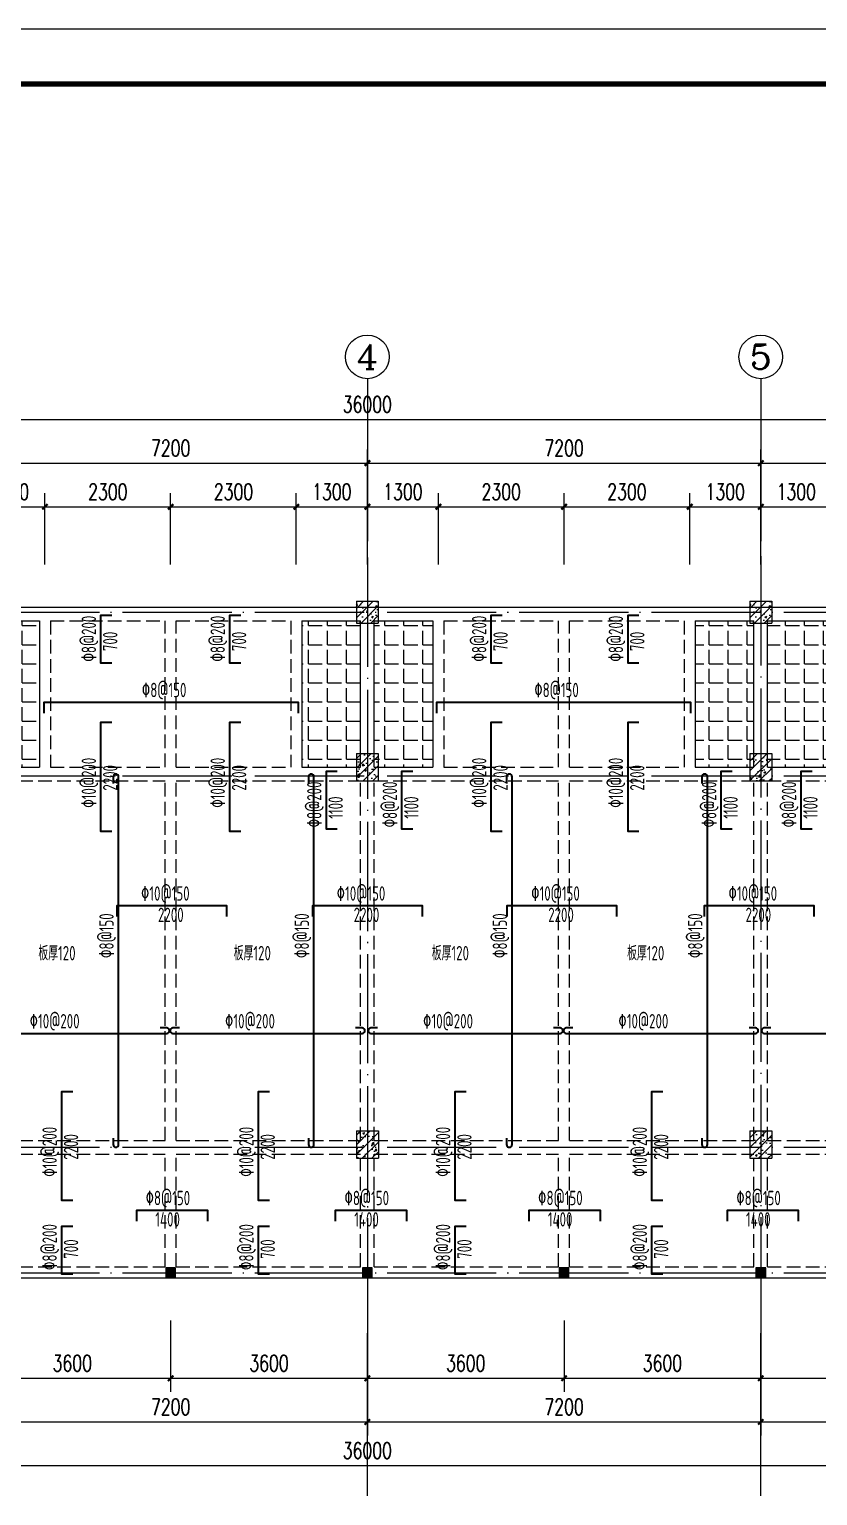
# Model space of a CAD drawing. Extents: x 4215193 to 4274593, y -515140 to -473140.
# Drawn here: x 4238979 to 4253406, y -499993 to -473140 of the extents above; entities that cross this region are included whole.
import ezdxf
from ezdxf.enums import TextEntityAlignment as Align

# ---------------------------------------------------------------- set-up
doc = ezdxf.new("R2010")
doc.units = 0
doc.header["$LTSCALE"] = 1000
doc.linetypes.add('DASH', pattern=[0.35, 0.25, -0.1])
doc.linetypes.add('DOTE', pattern=[2.42, 2, -0.2, 0.02, -0.2])
doc.layers.get('0').update_dxf_attribs({"linetype": 'CONTINUOUS'})
doc.layers.get('DEFPOINTS').update_dxf_attribs({"linetype": 'CONTINUOUS'})
for name, color, linetype in [('AXIS', 3, 'CONTINUOUS'), ('AXIS_TEXT', 7, 'CONTINUOUS'), ('COLUMN', 7, 'CONTINUOUS'), ('DOTE', 8, 'DOTE'), ('PUB_TITLE', 4, 'CONTINUOUS'), ('填充', 9, 'CONTINUOUS'), ('实梁', 4, 'CONTINUOUS'), ('砼柱', 3, 'CONTINUOUS'), ('虚梁', 4, 'DASH')]:
    doc.layers.add(name, color=color, linetype=linetype)
for name, color, linetype, lineweight in [('Pkpm_S_SlabDownBarText', 7, 'CONTINUOUS', 25), ('Pkpm_S_SlabUpBar', 1, 'CONTINUOUS', 35), ('Pkpm_S_SlabUpBarText', 7, 'CONTINUOUS', 25)]:
    doc.layers.add(name, color=color, linetype=linetype, lineweight=lineweight)
doc.styles.add('_TCH_DIM_T3', font='SIMPLEX', dxfattribs={"width": 0.705882, "bigfont": 'GBCBIG'})
doc.styles.add('COMPLEX', font='COMPLEX')
doc.styles.add('PkpmHz', font='Pkpmeng', dxfattribs={"width": 0.7, "bigfont": 'hztxt'})
doc.dimstyles.new('_TCH_ARCH_MM_M&&100', dxfattribs={"dimtxt": 297.5, "dimasz": 100, "dimexe": 250, "dimexo": 300, "dimgap": 126.25, "dimtad": 1, "dimdec": 0, "dimtxsty": '_TCH_DIM_T3', "dimblk": 'ARCHTICK', "dimcen": 2.5, "dimclrt": 7, "dimazin": 2, "dimtfac": 1, "dimtdec": 0, "dimtix": 1, "dimtmove": 2, "dimatfit": 3, "dimfxl": 100})

# ---------------------------------------------------------------- blocks, each defined once
blk = doc.blocks.new('_AXISO')
blk.add_circle((0, 0), 0.5)
at = {"layer": 'AXIS_TEXT', "style": 'COMPLEX', "width": 1.041667}
blk.add_attdef('A', text='', height=0.56, dxfattribs=at).set_placement((-0.25, -0.28), (0.25, -0.28), align=Align.FIT)
blk = doc.blocks.new('gsdfgsdffdfdfd')
at = {"layer": '填充'}
h = blk.add_hatch(dxfattribs=at)
h.set_pattern_fill('ANGLE', color=8, scale=100)
h.set_pattern_definition([(0, (0, 0), (0, 349.25), [254, -95.25]), (90, (0, 0), (-349.25, 2e-14), [254, -95.25])])
h.paths.add_polyline_path([(4292565, -444653), (4293665, -444653), (4293665, -441973), (4292565, -441973)])
h.paths.add_polyline_path([(4297240, -441973), (4296165, -441973), (4296165, -444653), (4297240, -444653)])
h.paths.add_polyline_path([(4297490, -444653), (4298565, -444653), (4298565, -441973), (4297490, -441973)])
h.paths.add_polyline_path([(4304440, -441973), (4303365, -441973), (4303365, -444653), (4304440, -444653)])
h.paths.add_polyline_path([(4304690, -444653), (4305765, -444653), (4305765, -441973), (4304690, -441973)])
h.paths.add_polyline_path([(4311640, -441973), (4310565, -441973), (4310565, -444653), (4311640, -444653)])
h.paths.add_polyline_path([(4312965, -441973), (4311890, -441973), (4311890, -444653), (4312965, -444653)])
h.paths.add_polyline_path([(4316565, -441973), (4315465, -441973), (4315465, -444653), (4316565, -444653)])
at = {"layer": '实梁'}
for p, q in [((4286475, -441723), (4322655, -441723)), ((4297490, -441973), (4298565, -441973)), ((4298565, -441973), (4298565, -444653)), ((4303365, -441973), (4304440, -441973)), ((4303365, -441973), (4303365, -444653)), ((4304440, -444653), (4304440, -441973)), ((4304690, -441973), (4305765, -441973)), ((4304690, -444653), (4304690, -441973)), ((4305765, -441973), (4305765, -444653)), ((4310565, -441973), (4311640, -441973)), ((4310565, -441973), (4310565, -444653)), ((4311640, -444653), (4311640, -441973)), ((4311890, -441973), (4312965, -441973)), ((4311890, -444653), (4311890, -441973)), ((4297490, -444653), (4298565, -444653)), ((4303365, -444653), (4304440, -444653)), ((4304690, -444653), (4305765, -444653)), ((4310565, -444653), (4311640, -444653)), ((4311890, -444653), (4312965, -444653)), ((4286475, -454003), (4322655, -454003))]:
    blk.add_line(p, q, dxfattribs=at)
at = {"layer": '虚梁'}
for p, q in [((4298765, -441973), (4300865, -441973)), ((4298765, -441973), (4298765, -444653)), ((4300865, -444653), (4300865, -441973)), ((4301065, -441973), (4303165, -441973)), ((4301065, -444653), (4301065, -441973)), ((4303165, -441973), (4303165, -444653)), ((4305965, -441973), (4308065, -441973)), ((4305965, -441973), (4305965, -444653)), ((4308065, -444653), (4308065, -441973)), ((4308265, -441973), (4310365, -441973)), ((4308265, -444653), (4308265, -441973)), ((4310365, -441973), (4310365, -444653)), ((4298765, -444653), (4300865, -444653)), ((4301065, -444653), (4303165, -444653)), ((4305965, -444653), (4308065, -444653)), ((4308265, -444653), (4310365, -444653)), ((4297490, -444903), (4300865, -444903)), ((4300865, -451488), (4300865, -444903)), ((4301065, -444903), (4304440, -444903)), ((4301065, -451488), (4301065, -444903)), ((4304440, -451488), (4304440, -444903)), ((4304690, -444903), (4308065, -444903)), ((4304690, -451488), (4304690, -444903)), ((4308065, -451488), (4308065, -444903)), ((4308265, -444903), (4311640, -444903)), ((4308265, -451488), (4308265, -444903)), ((4311640, -451488), (4311640, -444903)), ((4311890, -444903), (4315265, -444903)), ((4311890, -451488), (4311890, -444903)), ((4297490, -451488), (4300865, -451488)), ((4301065, -451488), (4304440, -451488)), ((4304690, -451488), (4308065, -451488)), ((4308265, -451488), (4311640, -451488)), ((4311890, -451488), (4315265, -451488)), ((4297490, -451738), (4300865, -451738)), ((4300865, -453803), (4300865, -451738)), ((4301065, -451738), (4304440, -451738)), ((4301065, -453803), (4301065, -451738)), ((4304440, -453803), (4304440, -451738)), ((4304690, -451738), (4308065, -451738)), ((4304690, -453803), (4304690, -451738)), ((4308065, -453803), (4308065, -451738)), ((4308265, -451738), (4311640, -451738)), ((4308265, -453803), (4308265, -451738)), ((4311640, -453803), (4311640, -451738)), ((4311890, -451738), (4315265, -451738)), ((4311890, -453803), (4311890, -451738)), ((4297490, -453803), (4300865, -453803)), ((4301065, -453803), (4304440, -453803)), ((4304690, -453803), (4308065, -453803)), ((4308265, -453803), (4311640, -453803)), ((4311890, -453803), (4315265, -453803))]:
    blk.add_line(p, q, dxfattribs=at)
blk = doc.blocks.new('mhgjfghjfgh')
at = {"layer": 'COLUMN'}
for points in [[(4300875, -454003), (4301055, -454003), (4301055, -453823), (4300875, -453823)], [(4301055, -453823), (4300875, -453823), (4300915, -453863), (4301015, -453863)], [(4300875, -453823), (4300875, -454003), (4300915, -453963), (4300915, -453863)], [(4300875, -454003), (4301055, -454003), (4301015, -453963), (4300915, -453963)], [(4301055, -454003), (4301055, -453823), (4301015, -453863), (4301015, -453963)], [(4304475, -454003), (4304655, -454003), (4304655, -453823), (4304475, -453823)], [(4304655, -453823), (4304475, -453823), (4304515, -453863), (4304615, -453863)], [(4304475, -453823), (4304475, -454003), (4304515, -453963), (4304515, -453863)], [(4304475, -454003), (4304655, -454003), (4304615, -453963), (4304515, -453963)], [(4304655, -454003), (4304655, -453823), (4304615, -453863), (4304615, -453963)], [(4308075, -454003), (4308255, -454003), (4308255, -453823), (4308075, -453823)], [(4308255, -453823), (4308075, -453823), (4308115, -453863), (4308215, -453863)], [(4308075, -453823), (4308075, -454003), (4308115, -453963), (4308115, -453863)], [(4308075, -454003), (4308255, -454003), (4308215, -453963), (4308115, -453963)], [(4308255, -454003), (4308255, -453823), (4308215, -453863), (4308215, -453963)], [(4311675, -454003), (4311855, -454003), (4311855, -453823), (4311675, -453823)], [(4311855, -453823), (4311675, -453823), (4311715, -453863), (4311815, -453863)], [(4311675, -453823), (4311675, -454003), (4311715, -453963), (4311715, -453863)], [(4311675, -454003), (4311855, -454003), (4311815, -453963), (4311715, -453963)], [(4311855, -454003), (4311855, -453823), (4311815, -453863), (4311815, -453963)]]:
    blk.add_hatch(color=8, dxfattribs=at).paths.add_polyline_path(points)
at = {"layer": 'COLUMN', "color": 8}
for p, q in [((4301055, -453823), (4300875, -453823)), ((4300875, -453823), (4300875, -454003)), ((4300875, -454003), (4301055, -454003)), ((4301055, -454003), (4301055, -453823)), ((4304655, -453823), (4304475, -453823)), ((4304475, -453823), (4304475, -454003)), ((4304475, -454003), (4304655, -454003)), ((4304655, -454003), (4304655, -453823)), ((4308255, -453823), (4308075, -453823)), ((4308075, -453823), (4308075, -454003)), ((4308075, -454003), (4308255, -454003)), ((4308255, -454003), (4308255, -453823)), ((4311855, -453823), (4311675, -453823)), ((4311675, -453823), (4311675, -454003)), ((4311675, -454003), (4311855, -454003)), ((4311855, -454003), (4311855, -453823))]:
    blk.add_line(p, q, dxfattribs=at)
blk = doc.blocks.new('fasdfasddsds')
at = {"layer": '砼柱'}
h = blk.add_hatch(dxfattribs=at)
h.set_pattern_fill('钢筋混凝土', color=3, scale=50)
h.set_pattern_definition([(45, (4334624.03, -239505.94), (-88.38835, 88.38835), []), (50, (4334624.03, -239505.94), (358.6301, -31.37607), [37.5, -412.5]), (355, (4334624.03, -239505.94), (-69.37567, 376.09607), [30, -330]), (100.4514, (4334653.9, -239508.56), (289.2547, 344.71977), [31.8701, -350.57106]), (46.1842, (4334624.03, -239405.94), (533.6205, -82.7595), [56.25, -618.75]), (96.6356, (4334668.5, -239412.84), (467.3314, 487.0589), [47.8051, -525.8565]), (351.1842, (4334624.03, -239405.94), (467.331, 487.0593), [45, -495]), (21, (4334674.03, -239430.94), (298.45353, -201.30945), [37.5, -412.5]), (326, (4334674.03, -239430.94), (121.65767, 362.575), [30, -330]), (71.4514, (4334698.9, -239447.72), (420.1113, 161.26525), [31.8701, -350.57106]), (37.5, (4334624.03, -239505.94), (6.07993, 166.44693), [0, -326, 0, -335, 0, -331.25]), (7.5, (4334624.03, -239505.94), (131.53477, 197.20586), [0, -191, 0, -318.5, 0, -126.25]), (327.5, (4334512.53, -239505.94), (266.91122, -11.277436), [0, -125, 0, -390, 0, -517.5]), (317.5, (4334462.53, -239505.94), (291.59308, 50.0525), [0, -162.5, 0, -259, 0, -367.5])])
h.paths.add_polyline_path([(4360637, -456654), (4360237, -456654), (4360237, -457154), (4360637, -457154)])
at = {"layer": '砼柱', "color": 3}
for p, q in [((4360237, -456654), (4360237, -457154)), ((4360237, -456654), (4360637, -456654)), ((4360637, -456654), (4360637, -457154)), ((4360237, -457154), (4360637, -457154))]:
    blk.add_line(p, q, dxfattribs=at)
blk = doc.blocks.new('gsdsdffdfddf')
at = {"layer": '砼柱'}
for p in [(-55871, 5341), (-48671, 5341)]:
    blk.add_blockref('fasdfasddsds', p, dxfattribs=at)
blk = doc.blocks.new('_ArchTick')
at = {"color": 0, "linetype": 'ByBlock', "const_width": 0.4}
blk.add_lwpolyline([(-0.5, -0.5), (0.5, 0.5)], dxfattribs=at)
blk = doc.blocks.new('*D777')
at = {"color": 0, "lineweight": -2, "transparency": 16777216}
for p, q in [((4227165, -482388), (4227165, -480034)), ((4263165, -482388), (4263165, -480034)), ((4227165, -480284), (4263165, -480284))]:
    blk.add_line(p, q, dxfattribs=at)
at = {"layer": 'DEFPOINTS', "color": 0, "transparency": 16777216}
for p in [(4263165, -480284), (4227165, -482688), (4263165, -482688)]:
    blk.add_point(p, dxfattribs=at)
at = {"color": 0, "lineweight": -2, "transparency": 16777216, "xscale": 100, "yscale": 100, "zscale": 100, "rotation": 180}
blk.add_blockref('_ArchTick', (4227165, -480284), dxfattribs=at)
at = {"color": 0, "lineweight": -2, "transparency": 16777216, "xscale": 100, "yscale": 100, "zscale": 100}
blk.add_blockref('_ArchTick', (4263165, -480284), dxfattribs=at)
at = {"color": 7, "transparency": 16777216, "insert": (4245165, -480009), "char_height": 297.5, "attachment_point": 5, "style": '_TCH_DIM_T3'}
blk.add_mtext('\\A1;36000', dxfattribs=at)
blk = doc.blocks.new('*D779')
at = {"color": 0, "lineweight": -2, "transparency": 16777216}
for p, q in [((4252365, -482388), (4252365, -480834)), ((4259565, -482388), (4259565, -480834)), ((4252365, -481084), (4259565, -481084))]:
    blk.add_line(p, q, dxfattribs=at)
at = {"layer": 'DEFPOINTS', "color": 0, "transparency": 16777216}
for p in [(4259565, -481084), (4252365, -482688), (4259565, -482688)]:
    blk.add_point(p, dxfattribs=at)
at = {"color": 0, "lineweight": -2, "transparency": 16777216, "xscale": 100, "yscale": 100, "zscale": 100, "rotation": 180}
blk.add_blockref('_ArchTick', (4252365, -481084), dxfattribs=at)
at = {"color": 0, "lineweight": -2, "transparency": 16777216, "xscale": 100, "yscale": 100, "zscale": 100}
blk.add_blockref('_ArchTick', (4259565, -481084), dxfattribs=at)
at = {"color": 7, "transparency": 16777216, "insert": (4255965, -480809), "char_height": 297.5, "attachment_point": 5, "style": '_TCH_DIM_T3'}
blk.add_mtext('\\A1;7200', dxfattribs=at)
blk = doc.blocks.new('*D780')
at = {"color": 0, "lineweight": -2, "transparency": 16777216}
for p, q in [((4245165, -482388), (4245165, -480834)), ((4252365, -482388), (4252365, -480834)), ((4245165, -481084), (4252365, -481084))]:
    blk.add_line(p, q, dxfattribs=at)
at = {"layer": 'DEFPOINTS', "color": 0, "transparency": 16777216}
for p in [(4252365, -481084), (4245165, -482688), (4252365, -482688)]:
    blk.add_point(p, dxfattribs=at)
at = {"color": 0, "lineweight": -2, "transparency": 16777216, "xscale": 100, "yscale": 100, "zscale": 100, "rotation": 180}
blk.add_blockref('_ArchTick', (4245165, -481084), dxfattribs=at)
at = {"color": 0, "lineweight": -2, "transparency": 16777216, "xscale": 100, "yscale": 100, "zscale": 100}
blk.add_blockref('_ArchTick', (4252365, -481084), dxfattribs=at)
at = {"color": 7, "transparency": 16777216, "insert": (4248765, -480809), "char_height": 297.5, "attachment_point": 5, "style": '_TCH_DIM_T3'}
blk.add_mtext('\\A1;7200', dxfattribs=at)
blk = doc.blocks.new('*D781')
at = {"color": 0, "lineweight": -2, "transparency": 16777216}
for p, q in [((4237965, -482388), (4237965, -480834)), ((4245165, -482388), (4245165, -480834)), ((4237965, -481084), (4245165, -481084))]:
    blk.add_line(p, q, dxfattribs=at)
at = {"layer": 'DEFPOINTS', "color": 0, "transparency": 16777216}
for p in [(4245165, -481084), (4237965, -482688), (4245165, -482688)]:
    blk.add_point(p, dxfattribs=at)
at = {"color": 0, "lineweight": -2, "transparency": 16777216, "xscale": 100, "yscale": 100, "zscale": 100, "rotation": 180}
blk.add_blockref('_ArchTick', (4237965, -481084), dxfattribs=at)
at = {"color": 0, "lineweight": -2, "transparency": 16777216, "xscale": 100, "yscale": 100, "zscale": 100}
blk.add_blockref('_ArchTick', (4245165, -481084), dxfattribs=at)
at = {"color": 7, "transparency": 16777216, "insert": (4241565, -480809), "char_height": 297.5, "attachment_point": 5, "style": '_TCH_DIM_T3'}
blk.add_mtext('\\A1;7200', dxfattribs=at)
blk = doc.blocks.new('*D789')
at = {"color": 0, "lineweight": -2, "transparency": 16777216}
for p, q in [((4237965, -482939), (4237965, -481634)), ((4239265, -482939), (4239265, -481634)), ((4237965, -481884), (4239265, -481884))]:
    blk.add_line(p, q, dxfattribs=at)
at = {"layer": 'DEFPOINTS', "color": 0, "transparency": 16777216}
for p in [(4239265, -481884), (4237965, -483239), (4239265, -483239)]:
    blk.add_point(p, dxfattribs=at)
at = {"color": 0, "lineweight": -2, "transparency": 16777216, "xscale": 100, "yscale": 100, "zscale": 100, "rotation": 180}
blk.add_blockref('_ArchTick', (4237965, -481884), dxfattribs=at)
at = {"color": 0, "lineweight": -2, "transparency": 16777216, "xscale": 100, "yscale": 100, "zscale": 100}
blk.add_blockref('_ArchTick', (4239265, -481884), dxfattribs=at)
at = {"color": 7, "transparency": 16777216, "insert": (4238615, -481609), "char_height": 297.5, "attachment_point": 5, "style": '_TCH_DIM_T3'}
blk.add_mtext('\\A1;1300', dxfattribs=at)
blk = doc.blocks.new('*D790')
at = {"color": 0, "lineweight": -2, "transparency": 16777216}
for p, q in [((4239265, -482939), (4239265, -481634)), ((4241565, -482939), (4241565, -481634)), ((4239265, -481884), (4241565, -481884))]:
    blk.add_line(p, q, dxfattribs=at)
at = {"layer": 'DEFPOINTS', "color": 0, "transparency": 16777216}
for p in [(4241565, -481884), (4239265, -483239), (4241565, -483239)]:
    blk.add_point(p, dxfattribs=at)
at = {"color": 0, "lineweight": -2, "transparency": 16777216, "xscale": 100, "yscale": 100, "zscale": 100, "rotation": 180}
blk.add_blockref('_ArchTick', (4239265, -481884), dxfattribs=at)
at = {"color": 0, "lineweight": -2, "transparency": 16777216, "xscale": 100, "yscale": 100, "zscale": 100}
blk.add_blockref('_ArchTick', (4241565, -481884), dxfattribs=at)
at = {"color": 7, "transparency": 16777216, "insert": (4240415, -481609), "char_height": 297.5, "attachment_point": 5, "style": '_TCH_DIM_T3'}
blk.add_mtext('\\A1;2300', dxfattribs=at)
blk = doc.blocks.new('*D791')
at = {"color": 0, "lineweight": -2, "transparency": 16777216}
for p, q in [((4241565, -482939), (4241565, -481634)), ((4243865, -482939), (4243865, -481634)), ((4241565, -481884), (4243865, -481884))]:
    blk.add_line(p, q, dxfattribs=at)
at = {"layer": 'DEFPOINTS', "color": 0, "transparency": 16777216}
for p in [(4243865, -481884), (4241565, -483239), (4243865, -483239)]:
    blk.add_point(p, dxfattribs=at)
at = {"color": 0, "lineweight": -2, "transparency": 16777216, "xscale": 100, "yscale": 100, "zscale": 100, "rotation": 180}
blk.add_blockref('_ArchTick', (4241565, -481884), dxfattribs=at)
at = {"color": 0, "lineweight": -2, "transparency": 16777216, "xscale": 100, "yscale": 100, "zscale": 100}
blk.add_blockref('_ArchTick', (4243865, -481884), dxfattribs=at)
at = {"color": 7, "transparency": 16777216, "insert": (4242715, -481609), "char_height": 297.5, "attachment_point": 5, "style": '_TCH_DIM_T3'}
blk.add_mtext('\\A1;2300', dxfattribs=at)
blk = doc.blocks.new('*D792')
at = {"color": 0, "lineweight": -2, "transparency": 16777216}
for p, q in [((4243865, -482939), (4243865, -481634)), ((4245165, -482939), (4245165, -481634)), ((4243865, -481884), (4245165, -481884))]:
    blk.add_line(p, q, dxfattribs=at)
at = {"layer": 'DEFPOINTS', "color": 0, "transparency": 16777216}
for p in [(4245165, -481884), (4243865, -483239), (4245165, -483239)]:
    blk.add_point(p, dxfattribs=at)
at = {"color": 0, "lineweight": -2, "transparency": 16777216, "xscale": 100, "yscale": 100, "zscale": 100, "rotation": 180}
blk.add_blockref('_ArchTick', (4243865, -481884), dxfattribs=at)
at = {"color": 0, "lineweight": -2, "transparency": 16777216, "xscale": 100, "yscale": 100, "zscale": 100}
blk.add_blockref('_ArchTick', (4245165, -481884), dxfattribs=at)
at = {"color": 7, "transparency": 16777216, "insert": (4244515, -481609), "char_height": 297.5, "attachment_point": 5, "style": '_TCH_DIM_T3'}
blk.add_mtext('\\A1;1300', dxfattribs=at)
blk = doc.blocks.new('*D793')
at = {"color": 0, "lineweight": -2, "transparency": 16777216}
for p, q in [((4245165, -482939), (4245165, -481634)), ((4246465, -482939), (4246465, -481634)), ((4245165, -481884), (4246465, -481884))]:
    blk.add_line(p, q, dxfattribs=at)
at = {"layer": 'DEFPOINTS', "color": 0, "transparency": 16777216}
for p in [(4246465, -481884), (4245165, -483239), (4246465, -483239)]:
    blk.add_point(p, dxfattribs=at)
at = {"color": 0, "lineweight": -2, "transparency": 16777216, "xscale": 100, "yscale": 100, "zscale": 100, "rotation": 180}
blk.add_blockref('_ArchTick', (4245165, -481884), dxfattribs=at)
at = {"color": 0, "lineweight": -2, "transparency": 16777216, "xscale": 100, "yscale": 100, "zscale": 100}
blk.add_blockref('_ArchTick', (4246465, -481884), dxfattribs=at)
at = {"color": 7, "transparency": 16777216, "insert": (4245815, -481609), "char_height": 297.5, "attachment_point": 5, "style": '_TCH_DIM_T3'}
blk.add_mtext('\\A1;1300', dxfattribs=at)
blk = doc.blocks.new('*D794')
at = {"color": 0, "lineweight": -2, "transparency": 16777216}
for p, q in [((4246465, -482939), (4246465, -481634)), ((4248765, -482939), (4248765, -481634)), ((4246465, -481884), (4248765, -481884))]:
    blk.add_line(p, q, dxfattribs=at)
at = {"layer": 'DEFPOINTS', "color": 0, "transparency": 16777216}
for p in [(4248765, -481884), (4246465, -483239), (4248765, -483239)]:
    blk.add_point(p, dxfattribs=at)
at = {"color": 0, "lineweight": -2, "transparency": 16777216, "xscale": 100, "yscale": 100, "zscale": 100, "rotation": 180}
blk.add_blockref('_ArchTick', (4246465, -481884), dxfattribs=at)
at = {"color": 0, "lineweight": -2, "transparency": 16777216, "xscale": 100, "yscale": 100, "zscale": 100}
blk.add_blockref('_ArchTick', (4248765, -481884), dxfattribs=at)
at = {"color": 7, "transparency": 16777216, "insert": (4247615, -481609), "char_height": 297.5, "attachment_point": 5, "style": '_TCH_DIM_T3'}
blk.add_mtext('\\A1;2300', dxfattribs=at)
blk = doc.blocks.new('*D795')
at = {"color": 0, "lineweight": -2, "transparency": 16777216}
for p, q in [((4248765, -482939), (4248765, -481634)), ((4251065, -482939), (4251065, -481634)), ((4248765, -481884), (4251065, -481884))]:
    blk.add_line(p, q, dxfattribs=at)
at = {"layer": 'DEFPOINTS', "color": 0, "transparency": 16777216}
for p in [(4251065, -481884), (4248765, -483239), (4251065, -483239)]:
    blk.add_point(p, dxfattribs=at)
at = {"color": 0, "lineweight": -2, "transparency": 16777216, "xscale": 100, "yscale": 100, "zscale": 100, "rotation": 180}
blk.add_blockref('_ArchTick', (4248765, -481884), dxfattribs=at)
at = {"color": 0, "lineweight": -2, "transparency": 16777216, "xscale": 100, "yscale": 100, "zscale": 100}
blk.add_blockref('_ArchTick', (4251065, -481884), dxfattribs=at)
at = {"color": 7, "transparency": 16777216, "insert": (4249915, -481609), "char_height": 297.5, "attachment_point": 5, "style": '_TCH_DIM_T3'}
blk.add_mtext('\\A1;2300', dxfattribs=at)
blk = doc.blocks.new('*D796')
at = {"color": 0, "lineweight": -2, "transparency": 16777216}
for p, q in [((4251065, -482939), (4251065, -481634)), ((4252365, -482939), (4252365, -481634)), ((4251065, -481884), (4252365, -481884))]:
    blk.add_line(p, q, dxfattribs=at)
at = {"layer": 'DEFPOINTS', "color": 0, "transparency": 16777216}
for p in [(4252365, -481884), (4251065, -483239), (4252365, -483239)]:
    blk.add_point(p, dxfattribs=at)
at = {"color": 0, "lineweight": -2, "transparency": 16777216, "xscale": 100, "yscale": 100, "zscale": 100, "rotation": 180}
blk.add_blockref('_ArchTick', (4251065, -481884), dxfattribs=at)
at = {"color": 0, "lineweight": -2, "transparency": 16777216, "xscale": 100, "yscale": 100, "zscale": 100}
blk.add_blockref('_ArchTick', (4252365, -481884), dxfattribs=at)
at = {"color": 7, "transparency": 16777216, "insert": (4251715, -481609), "char_height": 297.5, "attachment_point": 5, "style": '_TCH_DIM_T3'}
blk.add_mtext('\\A1;1300', dxfattribs=at)
blk = doc.blocks.new('*D797')
at = {"color": 0, "lineweight": -2, "transparency": 16777216}
for p, q in [((4252365, -482939), (4252365, -481634)), ((4253665, -482939), (4253665, -481634)), ((4252365, -481884), (4253665, -481884))]:
    blk.add_line(p, q, dxfattribs=at)
at = {"layer": 'DEFPOINTS', "color": 0, "transparency": 16777216}
for p in [(4253665, -481884), (4252365, -483239), (4253665, -483239)]:
    blk.add_point(p, dxfattribs=at)
at = {"color": 0, "lineweight": -2, "transparency": 16777216, "xscale": 100, "yscale": 100, "zscale": 100, "rotation": 180}
blk.add_blockref('_ArchTick', (4252365, -481884), dxfattribs=at)
at = {"color": 0, "lineweight": -2, "transparency": 16777216, "xscale": 100, "yscale": 100, "zscale": 100}
blk.add_blockref('_ArchTick', (4253665, -481884), dxfattribs=at)
at = {"color": 7, "transparency": 16777216, "insert": (4253015, -481609), "char_height": 297.5, "attachment_point": 5, "style": '_TCH_DIM_T3'}
blk.add_mtext('\\A1;1300', dxfattribs=at)
blk = doc.blocks.new('*D802')
at = {"color": 0, "lineweight": -2, "transparency": 16777216}
for p, q in [((4227165, -497338), (4227165, -499692)), ((4263165, -497338), (4263165, -499692)), ((4227165, -499442), (4263165, -499442))]:
    blk.add_line(p, q, dxfattribs=at)
at = {"layer": 'DEFPOINTS', "color": 0, "transparency": 16777216}
for p in [(4227165, -497038), (4263165, -497038), (4263165, -499442)]:
    blk.add_point(p, dxfattribs=at)
at = {"color": 0, "lineweight": -2, "transparency": 16777216, "xscale": 100, "yscale": 100, "zscale": 100, "rotation": 180}
blk.add_blockref('_ArchTick', (4227165, -499442), dxfattribs=at)
at = {"color": 0, "lineweight": -2, "transparency": 16777216, "xscale": 100, "yscale": 100, "zscale": 100}
blk.add_blockref('_ArchTick', (4263165, -499442), dxfattribs=at)
at = {"color": 7, "transparency": 16777216, "insert": (4245165, -499167), "char_height": 297.5, "attachment_point": 5, "style": '_TCH_DIM_T3'}
blk.add_mtext('\\A1;36000', dxfattribs=at)
blk = doc.blocks.new('*D804')
at = {"color": 0, "lineweight": -2, "transparency": 16777216}
for p, q in [((4252365, -497338), (4252365, -498892)), ((4259565, -497338), (4259565, -498892)), ((4252365, -498642), (4259565, -498642))]:
    blk.add_line(p, q, dxfattribs=at)
at = {"layer": 'DEFPOINTS', "color": 0, "transparency": 16777216}
for p in [(4252365, -497038), (4259565, -497038), (4259565, -498642)]:
    blk.add_point(p, dxfattribs=at)
at = {"color": 0, "lineweight": -2, "transparency": 16777216, "xscale": 100, "yscale": 100, "zscale": 100, "rotation": 180}
blk.add_blockref('_ArchTick', (4252365, -498642), dxfattribs=at)
at = {"color": 0, "lineweight": -2, "transparency": 16777216, "xscale": 100, "yscale": 100, "zscale": 100}
blk.add_blockref('_ArchTick', (4259565, -498642), dxfattribs=at)
at = {"color": 7, "transparency": 16777216, "insert": (4255965, -498367), "char_height": 297.5, "attachment_point": 5, "style": '_TCH_DIM_T3'}
blk.add_mtext('\\A1;7200', dxfattribs=at)
blk = doc.blocks.new('*D805')
at = {"color": 0, "lineweight": -2, "transparency": 16777216}
for p, q in [((4245165, -497338), (4245165, -498892)), ((4252365, -497338), (4252365, -498892)), ((4245165, -498642), (4252365, -498642))]:
    blk.add_line(p, q, dxfattribs=at)
at = {"layer": 'DEFPOINTS', "color": 0, "transparency": 16777216}
for p in [(4245165, -497038), (4252365, -497038), (4252365, -498642)]:
    blk.add_point(p, dxfattribs=at)
at = {"color": 0, "lineweight": -2, "transparency": 16777216, "xscale": 100, "yscale": 100, "zscale": 100, "rotation": 180}
blk.add_blockref('_ArchTick', (4245165, -498642), dxfattribs=at)
at = {"color": 0, "lineweight": -2, "transparency": 16777216, "xscale": 100, "yscale": 100, "zscale": 100}
blk.add_blockref('_ArchTick', (4252365, -498642), dxfattribs=at)
at = {"color": 7, "transparency": 16777216, "insert": (4248765, -498367), "char_height": 297.5, "attachment_point": 5, "style": '_TCH_DIM_T3'}
blk.add_mtext('\\A1;7200', dxfattribs=at)
blk = doc.blocks.new('*D806')
at = {"color": 0, "lineweight": -2, "transparency": 16777216}
for p, q in [((4237965, -497338), (4237965, -498892)), ((4245165, -497338), (4245165, -498892)), ((4237965, -498642), (4245165, -498642))]:
    blk.add_line(p, q, dxfattribs=at)
at = {"layer": 'DEFPOINTS', "color": 0, "transparency": 16777216}
for p in [(4237965, -497038), (4245165, -497038), (4245165, -498642)]:
    blk.add_point(p, dxfattribs=at)
at = {"color": 0, "lineweight": -2, "transparency": 16777216, "xscale": 100, "yscale": 100, "zscale": 100, "rotation": 180}
blk.add_blockref('_ArchTick', (4237965, -498642), dxfattribs=at)
at = {"color": 0, "lineweight": -2, "transparency": 16777216, "xscale": 100, "yscale": 100, "zscale": 100}
blk.add_blockref('_ArchTick', (4245165, -498642), dxfattribs=at)
at = {"color": 7, "transparency": 16777216, "insert": (4241565, -498367), "char_height": 297.5, "attachment_point": 5, "style": '_TCH_DIM_T3'}
blk.add_mtext('\\A1;7200', dxfattribs=at)
blk = doc.blocks.new('*D812')
at = {"color": 0, "lineweight": -2, "transparency": 16777216}
for p, q in [((4237965, -496787), (4237965, -498092)), ((4241565, -496787), (4241565, -498092)), ((4237965, -497842), (4241565, -497842))]:
    blk.add_line(p, q, dxfattribs=at)
at = {"layer": 'DEFPOINTS', "color": 0, "transparency": 16777216}
for p in [(4237965, -496487), (4241565, -496487), (4241565, -497842)]:
    blk.add_point(p, dxfattribs=at)
at = {"color": 0, "lineweight": -2, "transparency": 16777216, "xscale": 100, "yscale": 100, "zscale": 100, "rotation": 180}
blk.add_blockref('_ArchTick', (4237965, -497842), dxfattribs=at)
at = {"color": 0, "lineweight": -2, "transparency": 16777216, "xscale": 100, "yscale": 100, "zscale": 100}
blk.add_blockref('_ArchTick', (4241565, -497842), dxfattribs=at)
at = {"color": 7, "transparency": 16777216, "insert": (4239765, -497567), "char_height": 297.5, "attachment_point": 5, "style": '_TCH_DIM_T3'}
blk.add_mtext('\\A1;3600', dxfattribs=at)
blk = doc.blocks.new('*D813')
at = {"color": 0, "lineweight": -2, "transparency": 16777216}
for p, q in [((4241565, -496787), (4241565, -498092)), ((4245165, -496787), (4245165, -498092)), ((4241565, -497842), (4245165, -497842))]:
    blk.add_line(p, q, dxfattribs=at)
at = {"layer": 'DEFPOINTS', "color": 0, "transparency": 16777216}
for p in [(4241565, -496487), (4245165, -496487), (4245165, -497842)]:
    blk.add_point(p, dxfattribs=at)
at = {"color": 0, "lineweight": -2, "transparency": 16777216, "xscale": 100, "yscale": 100, "zscale": 100, "rotation": 180}
blk.add_blockref('_ArchTick', (4241565, -497842), dxfattribs=at)
at = {"color": 0, "lineweight": -2, "transparency": 16777216, "xscale": 100, "yscale": 100, "zscale": 100}
blk.add_blockref('_ArchTick', (4245165, -497842), dxfattribs=at)
at = {"color": 7, "transparency": 16777216, "insert": (4243365, -497567), "char_height": 297.5, "attachment_point": 5, "style": '_TCH_DIM_T3'}
blk.add_mtext('\\A1;3600', dxfattribs=at)
blk = doc.blocks.new('*D814')
at = {"color": 0, "lineweight": -2, "transparency": 16777216}
for p, q in [((4245165, -496787), (4245165, -498092)), ((4248765, -496787), (4248765, -498092)), ((4245165, -497842), (4248765, -497842))]:
    blk.add_line(p, q, dxfattribs=at)
at = {"layer": 'DEFPOINTS', "color": 0, "transparency": 16777216}
for p in [(4245165, -496487), (4248765, -496487), (4248765, -497842)]:
    blk.add_point(p, dxfattribs=at)
at = {"color": 0, "lineweight": -2, "transparency": 16777216, "xscale": 100, "yscale": 100, "zscale": 100, "rotation": 180}
blk.add_blockref('_ArchTick', (4245165, -497842), dxfattribs=at)
at = {"color": 0, "lineweight": -2, "transparency": 16777216, "xscale": 100, "yscale": 100, "zscale": 100}
blk.add_blockref('_ArchTick', (4248765, -497842), dxfattribs=at)
at = {"color": 7, "transparency": 16777216, "insert": (4246965, -497567), "char_height": 297.5, "attachment_point": 5, "style": '_TCH_DIM_T3'}
blk.add_mtext('\\A1;3600', dxfattribs=at)
blk = doc.blocks.new('*D815')
at = {"color": 0, "lineweight": -2, "transparency": 16777216}
for p, q in [((4248765, -496787), (4248765, -498092)), ((4252365, -496787), (4252365, -498092)), ((4248765, -497842), (4252365, -497842))]:
    blk.add_line(p, q, dxfattribs=at)
at = {"layer": 'DEFPOINTS', "color": 0, "transparency": 16777216}
for p in [(4248765, -496487), (4252365, -496487), (4252365, -497842)]:
    blk.add_point(p, dxfattribs=at)
at = {"color": 0, "lineweight": -2, "transparency": 16777216, "xscale": 100, "yscale": 100, "zscale": 100, "rotation": 180}
blk.add_blockref('_ArchTick', (4248765, -497842), dxfattribs=at)
at = {"color": 0, "lineweight": -2, "transparency": 16777216, "xscale": 100, "yscale": 100, "zscale": 100}
blk.add_blockref('_ArchTick', (4252365, -497842), dxfattribs=at)
at = {"color": 7, "transparency": 16777216, "insert": (4250565, -497567), "char_height": 297.5, "attachment_point": 5, "style": '_TCH_DIM_T3'}
blk.add_mtext('\\A1;3600', dxfattribs=at)
blk = doc.blocks.new('*D816')
at = {"color": 0, "lineweight": -2, "transparency": 16777216}
for p, q in [((4252365, -496787), (4252365, -498092)), ((4255965, -496787), (4255965, -498092)), ((4252365, -497842), (4255965, -497842))]:
    blk.add_line(p, q, dxfattribs=at)
at = {"layer": 'DEFPOINTS', "color": 0, "transparency": 16777216}
for p in [(4252365, -496487), (4255965, -496487), (4255965, -497842)]:
    blk.add_point(p, dxfattribs=at)
at = {"color": 0, "lineweight": -2, "transparency": 16777216, "xscale": 100, "yscale": 100, "zscale": 100, "rotation": 180}
blk.add_blockref('_ArchTick', (4252365, -497842), dxfattribs=at)
at = {"color": 0, "lineweight": -2, "transparency": 16777216, "xscale": 100, "yscale": 100, "zscale": 100}
blk.add_blockref('_ArchTick', (4255965, -497842), dxfattribs=at)
at = {"color": 7, "transparency": 16777216, "insert": (4254165, -497567), "char_height": 297.5, "attachment_point": 5, "style": '_TCH_DIM_T3'}
blk.add_mtext('\\A1;3600', dxfattribs=at)

msp = doc.modelspace()

# ---------------------------------------------------------------- hatches: boundary and pattern name
at = {"layer": '砼柱'}
h = msp.add_hatch(dxfattribs=at)
h.set_pattern_fill('钢筋混凝土', color=3, scale=50)
h.set_pattern_definition([(45, (4219352.62, -266464.87), (-88.38835, 88.38835), []), (50, (4219352.62, -266464.87), (358.6301, -31.37607), [37.5, -412.5]), (355, (4219352.6, -266464.87), (-69.37567, 376.09607), [30, -330]), (100.4514, (4219382.5, -266467.5), (289.2547, 344.71977), [31.8701, -350.57106]), (46.1842, (4219352.6, -266364.87), (533.6205, -82.7595), [56.25, -618.75]), (96.6356, (4219397.1, -266371.77), (467.3314, 487.0589), [47.8051, -525.8565]), (351.1842, (4219352.6, -266364.9), (467.331, 487.0593), [45, -495]), (21, (4219402.62, -266389.87), (298.45353, -201.30945), [37.5, -412.5]), (326, (4219402.6, -266389.87), (121.65767, 362.575), [30, -330]), (71.4514, (4219427.5, -266406.65), (420.1113, 161.26525), [31.8701, -350.57106]), (37.5, (4219352.62, -266464.87), (6.07993, 166.44693), [0, -326, 0, -335, 0, -331.25]), (7.5, (4219352.62, -266464.87), (131.53477, 197.20586), [0, -191, 0, -318.5, 0, -126.25]), (327.5, (4219241.12, -266464.87), (266.91122, -11.277436), [0, -125, 0, -390, 0, -517.5]), (317.5, (4219191.12, -266464.87), (291.59308, 50.0525), [0, -162.5, 0, -259, 0, -367.5])])
h.paths.add_polyline_path([(4245365.5, -483613.2), (4244965.5, -483613.2), (4244965.5, -484013.2), (4245365.5, -484013.2)])
h = msp.add_hatch(dxfattribs=at)
h.set_pattern_fill('钢筋混凝土', color=3, scale=50)
h.set_pattern_definition([(45, (4226552.62, -266464.87), (-88.38835, 88.38835), []), (50, (4226552.62, -266464.87), (358.6301, -31.37607), [37.5, -412.5]), (355, (4226552.6, -266464.87), (-69.37567, 376.09607), [30, -330]), (100.4514, (4226582.5, -266467.5), (289.2547, 344.71977), [31.8701, -350.57106]), (46.1842, (4226552.6, -266364.87), (533.6205, -82.7595), [56.25, -618.75]), (96.6356, (4226597.1, -266371.77), (467.3314, 487.0589), [47.8051, -525.8565]), (351.1842, (4226552.6, -266364.9), (467.331, 487.0593), [45, -495]), (21, (4226602.62, -266389.87), (298.45353, -201.30945), [37.5, -412.5]), (326, (4226602.6, -266389.87), (121.65767, 362.575), [30, -330]), (71.4514, (4226627.5, -266406.65), (420.1113, 161.26525), [31.8701, -350.57106]), (37.5, (4226552.62, -266464.87), (6.07993, 166.44693), [0, -326, 0, -335, 0, -331.25]), (7.5, (4226552.62, -266464.87), (131.53477, 197.20586), [0, -191, 0, -318.5, 0, -126.25]), (327.5, (4226441.12, -266464.87), (266.91122, -11.277436), [0, -125, 0, -390, 0, -517.5]), (317.5, (4226391.12, -266464.87), (291.59308, 50.0525), [0, -162.5, 0, -259, 0, -367.5])])
h.paths.add_polyline_path([(4252565.5, -483613.2), (4252165.5, -483613.2), (4252165.5, -484013.2), (4252565.5, -484013.2)])

# ---------------------------------------------------------------- linework, layer by layer
at = {"layer": 'AXIS'}
for p, q in [((4245165.5, -479537.9), (4245165.5, -482513.2)), ((4252365.5, -479537.9), (4252365.5, -482513.2)), ((4245165.5, -499992.6), (4245165.5, -497017.3)), ((4252365.5, -499992.6), (4252365.5, -497017.3))]:
    msp.add_line(p, q, dxfattribs=at)
at = {"layer": 'DOTE'}
for p, q in [((4252365.5, -482790.2), (4252365.5, -497101.6)), ((4245165.5, -482813.2), (4245165.5, -497124.6)), ((4226165.5, -483813.2), (4264165.5, -483813.2)), ((4226165.5, -486813.2), (4264165.5, -486813.2)), ((4226165.5, -493613.2), (4264165.5, -493613.2)), ((4226165.5, -495913.2), (4264165.5, -495913.2))]:
    msp.add_line(p, q, dxfattribs=at)
at = {"layer": 'Pkpm_S_SlabUpBar'}
for points in [[(4240489.8, -484745.3), (4240289.8, -484745.3), (4240289.8, -483866.5), (4240489.8, -483866.5)], [(4242848.1, -484745.3), (4242648.1, -484745.3), (4242648.1, -483866.5), (4242848.1, -483866.5)], [(4247633.2, -484745.3), (4247433.2, -484745.3), (4247433.2, -483866.5), (4247633.2, -483866.5)], [(4250135.4, -484745.3), (4249935.4, -484745.3), (4249935.4, -483866.5), (4250135.4, -483866.5)], [(4239252.8, -485660.6), (4239252.8, -485460.6), (4243896.9, -485460.6), (4243896.9, -485660.6)], [(4246433.9, -485660.6), (4246433.9, -485460.6), (4251078, -485460.6), (4251078, -485660.6)], [(4240489.8, -487830.6), (4240289.8, -487830.6), (4240289.8, -485830.6), (4240489.8, -485830.6)], [(4242848.1, -487830.6), (4242648.1, -487830.6), (4242648.1, -485830.6), (4242848.1, -485830.6)], [(4247633.2, -487830.6), (4247433.2, -487830.6), (4247433.2, -485830.6), (4247633.2, -485830.6)], [(4250135.4, -487830.6), (4249935.4, -487830.6), (4249935.4, -485830.6), (4250135.4, -485830.6)], [(4244615.5, -487785.8), (4244415.5, -487785.8), (4244415.5, -486723.6), (4244615.5, -486723.6)], [(4245999, -487785.8), (4245799, -487785.8), (4245799, -486723.6), (4245999, -486723.6)], [(4251842.6, -487785.8), (4251642.6, -487785.8), (4251642.6, -486723.6), (4251842.6, -486723.6)], [(4253303.5, -487785.8), (4253103.5, -487785.8), (4253103.5, -486723.6), (4253303.5, -486723.6)], [(4240585, -489387), (4240585, -489187), (4242585, -489187), (4242585, -489387)], [(4244166.7, -489387), (4244166.7, -489187), (4246166.7, -489187), (4246166.7, -489387)], [(4247726.2, -489387), (4247726.2, -489187), (4249726.2, -489187), (4249726.2, -489387)], [(4251337.8, -489387), (4251337.8, -489187), (4253337.8, -489187), (4253337.8, -489387)], [(4239772.2, -494588.9), (4239572.2, -494588.9), (4239572.2, -492588.9), (4239772.2, -492588.9)], [(4243372.2, -494588.9), (4243172.2, -494588.9), (4243172.2, -492588.9), (4243372.2, -492588.9)], [(4246972.2, -494588.9), (4246772.2, -494588.9), (4246772.2, -492588.9), (4246972.2, -492588.9)], [(4250572.2, -494588.9), (4250372.2, -494588.9), (4250372.2, -492588.9), (4250572.2, -492588.9)], [(4240943.4, -494963.5), (4240943.4, -494763.5), (4242242.4, -494763.5), (4242242.4, -494963.5)], [(4244583.8, -494963.5), (4244583.8, -494763.5), (4245882.8, -494763.5), (4245882.8, -494963.5)], [(4248127, -494963.5), (4248127, -494763.5), (4249425.9, -494763.5), (4249425.9, -494963.5)], [(4251753.3, -494963.5), (4251753.3, -494763.5), (4253052.3, -494763.5), (4253052.3, -494963.5)], [(4239772.2, -495937.6), (4239572.2, -495937.6), (4239572.2, -495058.8), (4239772.2, -495058.8)], [(4243372.2, -495937.6), (4243172.2, -495937.6), (4243172.2, -495058.8), (4243372.2, -495058.8)], [(4246972.2, -495937.6), (4246772.2, -495937.6), (4246772.2, -495058.8), (4246972.2, -495058.8)], [(4250572.2, -495937.6), (4250372.2, -495937.6), (4250372.2, -495058.8), (4250572.2, -495058.8)]]:
    msp.add_lwpolyline(points, dxfattribs=at)
for points in [[(4240512.7, -493443.2), (4240512.7, -493563.2, 1), (4240612.7, -493563.2), (4240612.7, -486828.2, 1), (4240512.7, -486828.2), (4240512.7, -486948.2)], [(4244087.7, -493443.2), (4244087.7, -493563.2, 1), (4244187.7, -493563.2), (4244187.7, -486828.2, 1), (4244087.7, -486828.2), (4244087.7, -486948.2)], [(4247712.7, -493443.2), (4247712.7, -493563.2, 1), (4247812.7, -493563.2), (4247812.7, -486828.2, 1), (4247712.7, -486828.2), (4247712.7, -486948.2)], [(4251287.7, -493443.2), (4251287.7, -493563.2, 1), (4251387.7, -493563.2), (4251387.7, -486828.2, 1), (4251287.7, -486828.2), (4251287.7, -486948.2)], [(4238149.8, -491426), (4238029.8, -491426, 1), (4238029.8, -491526), (4241494.8, -491526, 1), (4241494.8, -491426), (4241374.8, -491426)], [(4241724.8, -491426), (4241604.8, -491426, 1), (4241604.8, -491526), (4245069.8, -491526, 1), (4245069.8, -491426), (4244949.8, -491426)], [(4245349.8, -491426), (4245229.8, -491426, 1), (4245229.8, -491526), (4248694.8, -491526, 1), (4248694.8, -491426), (4248574.8, -491426)], [(4248924.8, -491426), (4248804.8, -491426, 1), (4248804.8, -491526), (4252269.8, -491526, 1), (4252269.8, -491426), (4252149.8, -491426)], [(4252549.8, -491426), (4252429.8, -491426, 1), (4252429.8, -491526), (4255894.8, -491526, 1), (4255894.8, -491426), (4255774.8, -491426)]]:
    msp.add_lwpolyline(points, format="xyb", dxfattribs=at)
at = {"layer": 'PUB_TITLE', "color": 0}
msp.add_lwpolyline([(4215193.4, -515140.1), (4274593.4, -515140.1), (4274593.4, -473140.1), (4215193.4, -473140.1)], close=True, dxfattribs=at)
at = {"layer": 'PUB_TITLE', "color": 0, "const_width": 100}
msp.add_lwpolyline([(4217693.4, -514140.1), (4273593.4, -514140.1), (4273593.4, -474140.1), (4217693.4, -474140.1)], close=True, dxfattribs=at)
at = {"layer": '砼柱', "color": 3}
for p, q in [((4244965.5, -483613.2), (4244965.5, -484013.2)), ((4244965.5, -483613.2), (4245365.5, -483613.2)), ((4245365.5, -483613.2), (4245365.5, -484013.2)), ((4252165.5, -483613.2), (4252165.5, -484013.2)), ((4252165.5, -483613.2), (4252565.5, -483613.2)), ((4252565.5, -483613.2), (4252565.5, -484013.2)), ((4244965.5, -484013.2), (4245365.5, -484013.2)), ((4252165.5, -484013.2), (4252565.5, -484013.2))]:
    msp.add_line(p, q, dxfattribs=at)

# ---------------------------------------------------------------- block references
at = {"layer": 'AXIS'}
ref = msp.add_blockref('_AXISO', (4245165.5, -479137.9), dxfattribs=dict(at, xscale=800, yscale=800, zscale=800))
ref.add_attrib('A', '4', dxfattribs={"layer": 'AXIS_TEXT', "height": 448, "style": 'COMPLEX', "width": 1.171875}).set_placement((4244965.5, -479361.9), (4245365.5, -479361.9), align=Align.FIT)
ref = msp.add_blockref('_AXISO', (4252365.5, -479137.9), dxfattribs=dict(at, xscale=800, yscale=800, zscale=800))
ref.add_attrib('A', '5', dxfattribs={"layer": 'AXIS_TEXT', "height": 448, "style": 'COMPLEX', "width": 1.339286}).set_placement((4252165.5, -479361.9), (4252565.5, -479361.9), align=Align.FIT)
at = {"layer": '实梁'}
for name in ['gsdfgsdffdfdfd', 'mhgjfghjfgh']:
    msp.add_blockref(name, (-59400, -42000), dxfattribs=at)
at = {"layer": '砼柱'}
for name, p in [('fasdfasddsds', (-115271.4, -29748.9)), ('fasdfasddsds', (-108071.4, -29748.9)), ('gsdsdffdfddf', (-59400, -42000))]:
    msp.add_blockref(name, p, dxfattribs=at)

# ---------------------------------------------------------------- texts
at = {"layer": 'Pkpm_S_SlabDownBarText', "style": 'PkpmHz', "width": 0.681818}
for p in [(4240522.7, -490145.7), (4244097.7, -490145.7), (4247722.7, -490145.7), (4251297.7, -490145.7)]:
    msp.add_text('%%1308@150', height=264, rotation=89.99999, dxfattribs=at).set_placement(p)
for s, p in [('板厚120', (4239144.3, -490189.9)), ('板厚120', (4242719.3, -490189.9)), ('板厚120', (4246344.3, -490189.9)), ('板厚120', (4249919.3, -490189.9)), ('%%13010@200', (4238984.4, -491436)), ('%%13010@200', (4242559.4, -491436)), ('%%13010@200', (4246184.4, -491436)), ('%%13010@200', (4249759.4, -491436))]:
    msp.add_text(s, height=264, dxfattribs=at).set_placement(p)
at = {"layer": 'Pkpm_S_SlabUpBarText', "style": 'PkpmHz', "width": 0.681818}
for s, rotation, p in [('%%1308@200', 89.99999, (4240199.8, -484718.5)), ('%%1308@200', 89.99999, (4242558.1, -484718.5)), ('%%1308@200', 89.99999, (4247343.2, -484718.5)), ('%%1308@200', 89.99999, (4249845.4, -484718.5)), ('700', 89.99999, (4240591.2, -484526.6)), ('700', 89.99999, (4242949.5, -484526.6)), ('700', 89.99999, (4247734.7, -484526.6)), ('700', 89.99999, (4250236.8, -484526.6)), ('%%1308@150', 359.99999, (4241037.4, -485370.6)), ('%%1308@150', 359.99999, (4248218.5, -485370.6)), ('%%13010@200', 89.99999, (4240199.8, -487393.9)), ('%%13010@200', 89.99999, (4242558.1, -487393.9)), ('%%13010@200', 89.99999, (4247343.2, -487393.9)), ('%%13010@200', 89.99999, (4249845.4, -487393.9)), ('2200', 89.99999, (4240591.2, -487082.2)), ('2200', 89.99999, (4242949.5, -487082.2)), ('2200', 89.99999, (4247734.7, -487082.2)), ('2200', 89.99999, (4250236.8, -487082.2)), ('%%1308@200', 89.99999, (4244325.5, -487755)), ('%%1308@200', 89.99999, (4245709, -487755)), ('%%1308@200', 89.99999, (4251552.6, -487755)), ('%%1308@200', 89.99999, (4253013.5, -487755)), ('1100', 89.99999, (4244716.9, -487595.3)), ('1100', 89.99999, (4246100.4, -487595.3)), ('1100', 89.99999, (4251944, -487595.3)), ('1100', 89.99999, (4253405, -487595.3)), ('%%13010@150', 359.99999, (4241021.7, -489097)), ('%%13010@150', 359.99999, (4244603.4, -489097)), ('%%13010@150', 359.99999, (4248162.9, -489097)), ('%%13010@150', 359.99999, (4251774.5, -489097)), ('2200', 359.99999, (4241333.4, -489488.4)), ('2200', 359.99999, (4244915.1, -489488.4)), ('2200', 359.99999, (4248474.6, -489488.4)), ('2200', 359.99999, (4252086.2, -489488.4)), ('%%13010@200', 89.99999, (4239482.2, -494152.2)), ('%%13010@200', 89.99999, (4243082.2, -494152.2)), ('%%13010@200', 89.99999, (4246682.2, -494152.2)), ('%%13010@200', 89.99999, (4250282.2, -494152.2)), ('2200', 89.99999, (4239873.6, -493840.5)), ('2200', 89.99999, (4243473.6, -493840.5)), ('2200', 89.99999, (4247073.6, -493840.5)), ('2200', 89.99999, (4250673.6, -493840.5)), ('%%1308@150', 359.99999, (4241105.6, -494673.5)), ('%%1308@150', 359.99999, (4244746, -494673.5)), ('%%1308@150', 359.99999, (4248289.1, -494673.5)), ('%%1308@150', 359.99999, (4251915.5, -494673.5)), ('1400', 359.99999, (4241284.6, -495064.9)), ('1400', 359.99999, (4244925, -495064.9)), ('1400', 359.99999, (4248468.1, -495064.9)), ('1400', 359.99999, (4252094.5, -495064.9)), ('%%1308@200', 89.99999, (4239482.2, -495859.5)), ('%%1308@200', 89.99999, (4243082.2, -495859.5)), ('%%1308@200', 89.99999, (4246682.2, -495859.5)), ('%%1308@200', 89.99999, (4250282.2, -495859.5)), ('700', 89.99999, (4239873.6, -495654.7)), ('700', 89.99999, (4243473.6, -495654.7)), ('700', 89.99999, (4247073.6, -495654.7)), ('700', 89.99999, (4250673.6, -495654.7))]:
    msp.add_text(s, height=264, rotation=rotation, dxfattribs=at).set_placement(p)

# ---------------------------------------------------------------- dimensions: what is measured, and where the dimension line sits
at = {"color": 3}
for p1, p2, distance, picture, middle in [((4227165.5, -482688), (4263165.5, -482688), 2404, '*D777', (4245165.5, -480009)), ((4237965.5, -482688), (4245165.5, -482688), 1604, '*D781', (4241565.5, -480809)), ((4245165.5, -482688), (4252365.5, -482688), 1604, '*D780', (4248765.5, -480809)), ((4252365.5, -482688), (4259565.5, -482688), 1604, '*D779', (4255965.5, -480809)), ((4237965.5, -483239.2), (4239265.5, -483239.2), 1355.2, '*D789', (4238615.5, -481609)), ((4239265.5, -483239.2), (4241565.5, -483239.2), 1355.2, '*D790', (4240415.5, -481609)), ((4241565.5, -483239.2), (4243865.5, -483239.2), 1355.2, '*D791', (4242715.5, -481609)), ((4243865.5, -483239.2), (4245165.5, -483239.2), 1355.2, '*D792', (4244515.5, -481609)), ((4245165.5, -483239.2), (4246465.5, -483239.2), 1355.2, '*D793', (4245815.5, -481609)), ((4246465.5, -483239.2), (4248765.5, -483239.2), 1355.2, '*D794', (4247615.5, -481609)), ((4248765.5, -483239.2), (4251065.5, -483239.2), 1355.2, '*D795', (4249915.5, -481609)), ((4251065.5, -483239.2), (4252365.5, -483239.2), 1355.2, '*D796', (4251715.5, -481609)), ((4252365.5, -483239.2), (4253665.5, -483239.2), 1355.2, '*D797', (4253015.5, -481609)), ((4237965.5, -496487.2), (4241565.5, -496487.2), -1355.2, '*D812', (4239765.5, -497567.3)), ((4241565.5, -496487.2), (4245165.5, -496487.2), -1355.2, '*D813', (4243365.5, -497567.3)), ((4245165.5, -496487.2), (4248765.5, -496487.2), -1355.2, '*D814', (4246965.5, -497567.3)), ((4248765.5, -496487.2), (4252365.5, -496487.2), -1355.2, '*D815', (4250565.5, -497567.3)), ((4252365.5, -496487.2), (4255965.5, -496487.2), -1355.2, '*D816', (4254165.5, -497567.3)), ((4227165.5, -497038.3), (4263165.5, -497038.3), -2404, '*D802', (4245165.5, -499167.3)), ((4237965.5, -497038.3), (4245165.5, -497038.3), -1604, '*D806', (4241565.5, -498367.3)), ((4245165.5, -497038.3), (4252365.5, -497038.3), -1604, '*D805', (4248765.5, -498367.3)), ((4252365.5, -497038.3), (4259565.5, -497038.3), -1604, '*D804', (4255965.5, -498367.3))]:
    dim = msp.add_aligned_dim(p1=p1, p2=p2, distance=distance, dimstyle='_TCH_ARCH_MM_M&&100', dxfattribs=at)
    dim.commit()
    dim.dimension.update_dxf_attribs({"geometry": picture, "text_midpoint": middle})

doc.saveas('drawing.dxf')
